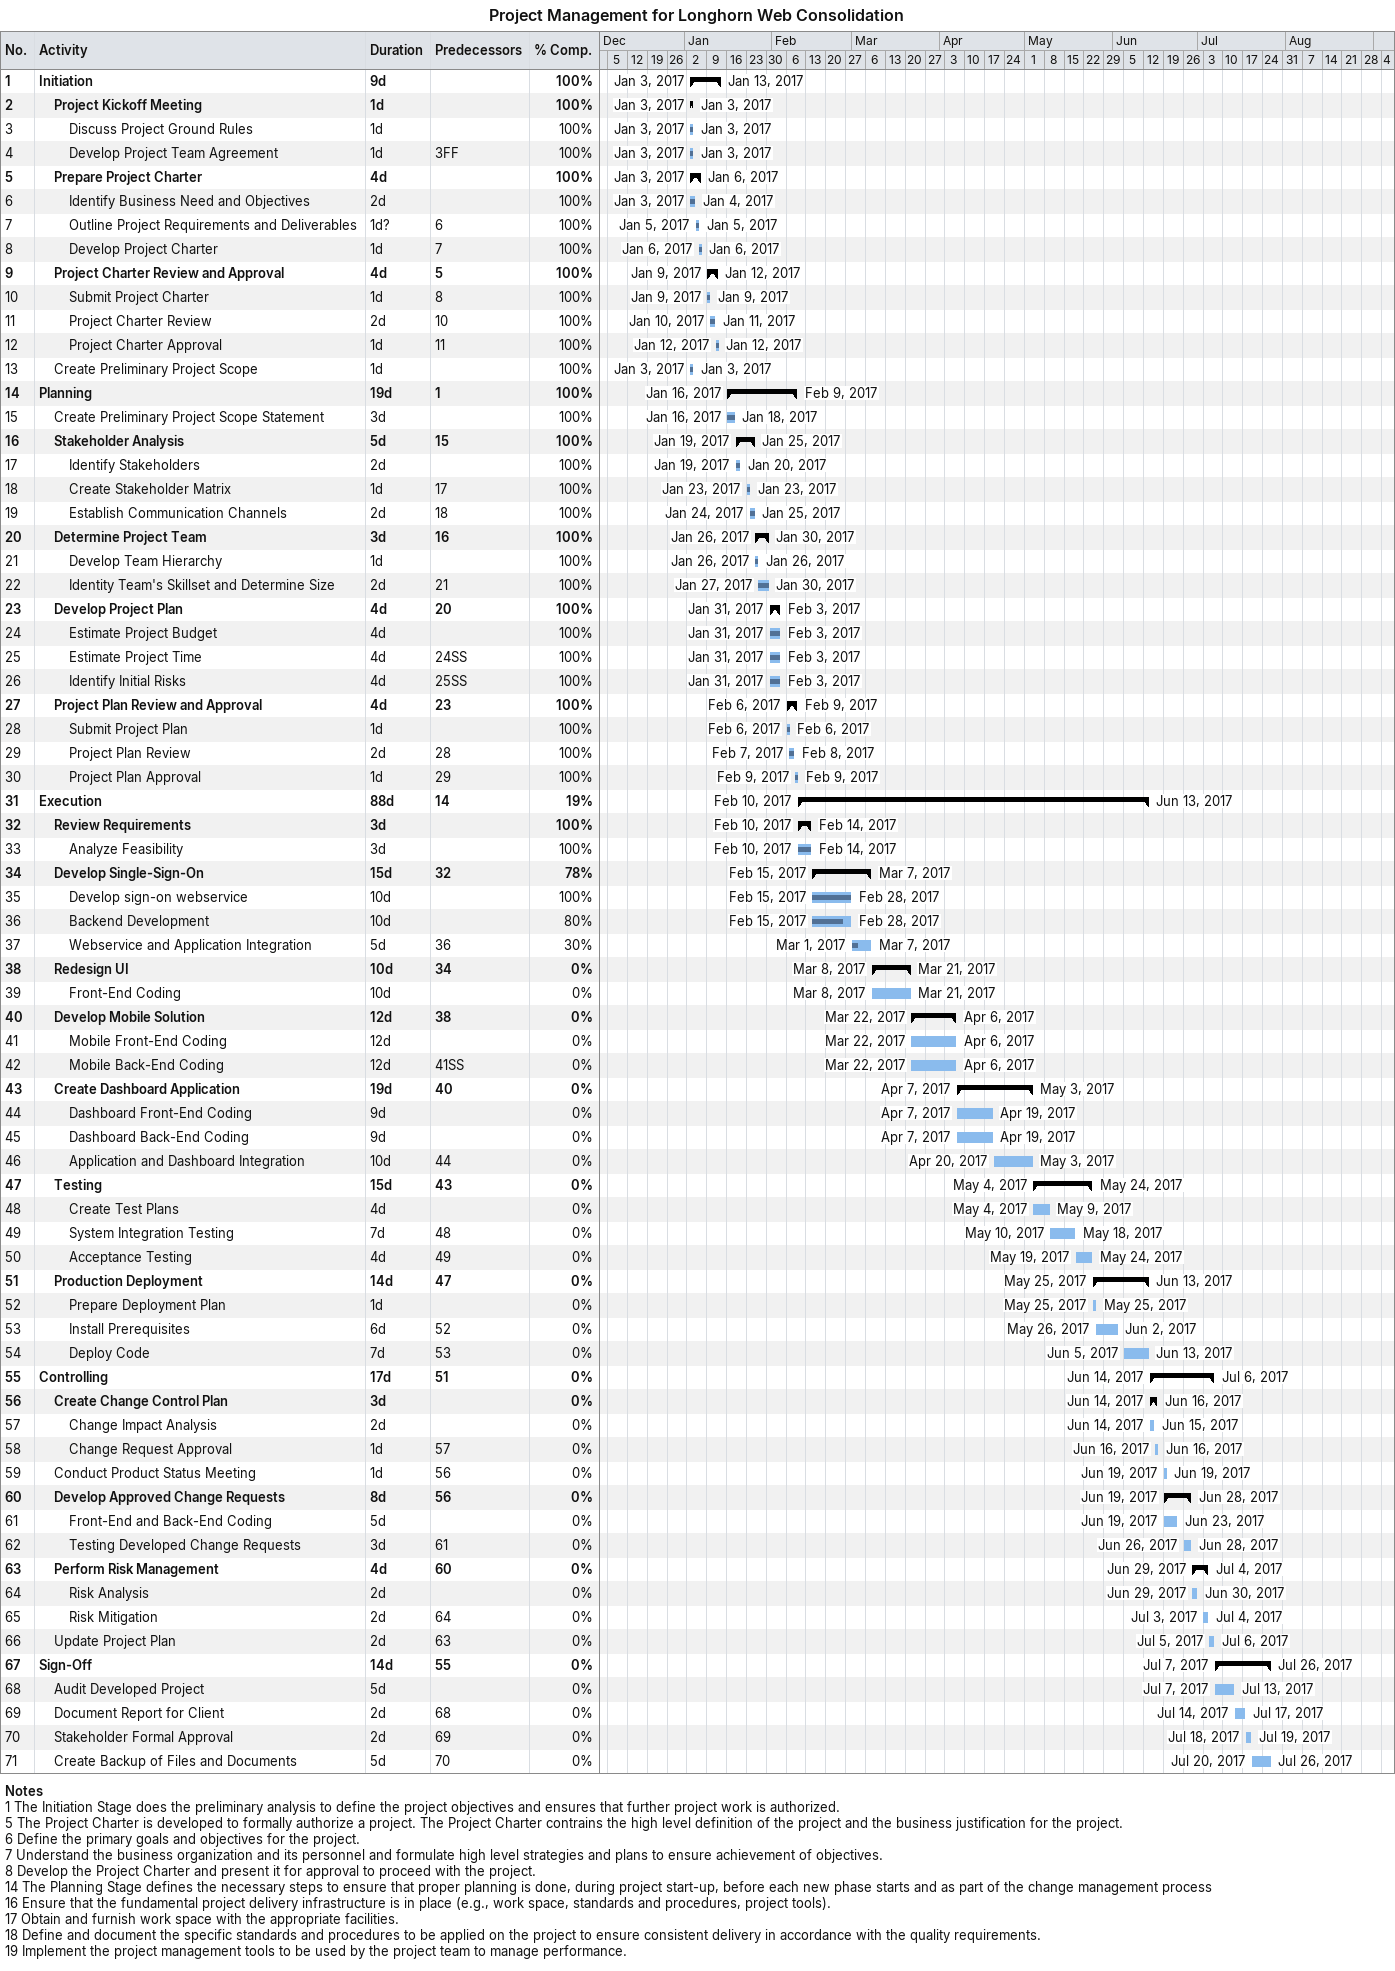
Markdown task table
Project Management for Longhorn Web Consolidation

| ID | Level | Task | Duration | Start | Finish | Predecessors | % complete |
|---|---|---|---|---|---|---|---|
| 1 | 1 | **Initiation** | 9d | 2017-01-03 | 2017-01-13 |  | 100 |
| 2 | 2 | **Project Kickoff Meeting** | 1d | 2017-01-03 | 2017-01-03 |  | 100 |
| 3 | 3 | Discuss Project Ground Rules | 1d | 2017-01-03 | 2017-01-03 |  | 100 |
| 4 | 3 | Develop Project Team Agreement | 1d | 2017-01-03 | 2017-01-03 | 3FF | 100 |
| 5 | 2 | **Prepare Project Charter** | 4d | 2017-01-03 | 2017-01-06 |  | 100 |
| 6 | 3 | Identify Business Need and Objectives | 2d | 2017-01-03 | 2017-01-04 |  | 100 |
| 7 | 3 | Outline Project Requirements and Deliverables | 1d? | 2017-01-05 | 2017-01-05 | 6 | 100 |
| 8 | 3 | Develop Project Charter | 1d | 2017-01-06 | 2017-01-06 | 7 | 100 |
| 9 | 2 | **Project Charter Review and Approval** | 4d | 2017-01-09 | 2017-01-12 | 5 | 100 |
| 10 | 3 | Submit Project Charter | 1d | 2017-01-09 | 2017-01-09 | 8 | 100 |
| 11 | 3 | Project Charter Review | 2d | 2017-01-10 | 2017-01-11 | 10 | 100 |
| 12 | 3 | Project Charter Approval | 1d | 2017-01-12 | 2017-01-12 | 11 | 100 |
| 13 | 2 | Create Preliminary Project Scope | 1d | 2017-01-03 | 2017-01-03 |  | 100 |
| 14 | 1 | **Planning** | 19d | 2017-01-16 | 2017-02-09 | 1 | 100 |
| 15 | 2 | Create Preliminary Project Scope Statement | 3d | 2017-01-16 | 2017-01-18 |  | 100 |
| 16 | 2 | **Stakeholder Analysis** | 5d | 2017-01-19 | 2017-01-25 | 15 | 100 |
| 17 | 3 | Identify Stakeholders | 2d | 2017-01-19 | 2017-01-20 |  | 100 |
| 18 | 3 | Create Stakeholder Matrix | 1d | 2017-01-23 | 2017-01-23 | 17 | 100 |
| 19 | 3 | Establish Communication Channels | 2d | 2017-01-24 | 2017-01-25 | 18 | 100 |
| 20 | 2 | **Determine Project Team** | 3d | 2017-01-26 | 2017-01-30 | 16 | 100 |
| 21 | 3 | Develop Team Hierarchy | 1d | 2017-01-26 | 2017-01-26 |  | 100 |
| 22 | 3 | Identity Team's Skillset and Determine Size | 2d | 2017-01-27 | 2017-01-30 | 21 | 100 |
| 23 | 2 | **Develop Project Plan** | 4d | 2017-01-31 | 2017-02-03 | 20 | 100 |
| 24 | 3 | Estimate Project Budget | 4d | 2017-01-31 | 2017-02-03 |  | 100 |
| 25 | 3 | Estimate Project Time | 4d | 2017-01-31 | 2017-02-03 | 24SS | 100 |
| 26 | 3 | Identify Initial Risks | 4d | 2017-01-31 | 2017-02-03 | 25SS | 100 |
| 27 | 2 | **Project Plan Review and Approval** | 4d | 2017-02-06 | 2017-02-09 | 23 | 100 |
| 28 | 3 | Submit Project Plan | 1d | 2017-02-06 | 2017-02-06 |  | 100 |
| 29 | 3 | Project Plan Review | 2d | 2017-02-07 | 2017-02-08 | 28 | 100 |
| 30 | 3 | Project Plan Approval | 1d | 2017-02-09 | 2017-02-09 | 29 | 100 |
| 31 | 1 | **Execution** | 88d | 2017-02-10 | 2017-06-13 | 14 | 19 |
| 32 | 2 | **Review Requirements** | 3d | 2017-02-10 | 2017-02-14 |  | 100 |
| 33 | 3 | Analyze Feasibility | 3d | 2017-02-10 | 2017-02-14 |  | 100 |
| 34 | 2 | **Develop Single-Sign-On** | 15d | 2017-02-15 | 2017-03-07 | 32 | 78 |
| 35 | 3 | Develop sign-on webservice | 10d | 2017-02-15 | 2017-02-28 |  | 100 |
| 36 | 3 | Backend Development | 10d | 2017-02-15 | 2017-02-28 |  | 80 |
| 37 | 3 | Webservice and Application Integration | 5d | 2017-03-01 | 2017-03-07 | 36 | 30 |
| 38 | 2 | **Redesign UI** | 10d | 2017-03-08 | 2017-03-21 | 34 | 0 |
| 39 | 3 | Front-End Coding | 10d | 2017-03-08 | 2017-03-21 |  | 0 |
| 40 | 2 | **Develop Mobile Solution** | 12d | 2017-03-22 | 2017-04-06 | 38 | 0 |
| 41 | 3 | Mobile Front-End Coding | 12d | 2017-03-22 | 2017-04-06 |  | 0 |
| 42 | 3 | Mobile Back-End Coding | 12d | 2017-03-22 | 2017-04-06 | 41SS | 0 |
| 43 | 2 | **Create Dashboard Application** | 19d | 2017-04-07 | 2017-05-03 | 40 | 0 |
| 44 | 3 | Dashboard Front-End Coding | 9d | 2017-04-07 | 2017-04-19 |  | 0 |
| 45 | 3 | Dashboard Back-End Coding | 9d | 2017-04-07 | 2017-04-19 |  | 0 |
| 46 | 3 | Application and Dashboard Integration | 10d | 2017-04-20 | 2017-05-03 | 44 | 0 |
| 47 | 2 | **Testing** | 15d | 2017-05-04 | 2017-05-24 | 43 | 0 |
| 48 | 3 | Create Test Plans | 4d | 2017-05-04 | 2017-05-09 |  | 0 |
| 49 | 3 | System Integration Testing | 7d | 2017-05-10 | 2017-05-18 | 48 | 0 |
| 50 | 3 | Acceptance Testing | 4d | 2017-05-19 | 2017-05-24 | 49 | 0 |
| 51 | 2 | **Production Deployment** | 14d | 2017-05-25 | 2017-06-13 | 47 | 0 |
| 52 | 3 | Prepare Deployment Plan | 1d | 2017-05-25 | 2017-05-25 |  | 0 |
| 53 | 3 | Install Prerequisites | 6d | 2017-05-26 | 2017-06-02 | 52 | 0 |
| 54 | 3 | Deploy Code | 7d | 2017-06-05 | 2017-06-13 | 53 | 0 |
| 55 | 1 | **Controlling** | 17d | 2017-06-14 | 2017-07-06 | 51 | 0 |
| 56 | 2 | **Create Change Control Plan** | 3d | 2017-06-14 | 2017-06-16 |  | 0 |
| 57 | 3 | Change Impact Analysis | 2d | 2017-06-14 | 2017-06-15 |  | 0 |
| 58 | 3 | Change Request Approval | 1d | 2017-06-16 | 2017-06-16 | 57 | 0 |
| 59 | 2 | Conduct Product Status Meeting | 1d | 2017-06-19 | 2017-06-19 | 56 | 0 |
| 60 | 2 | **Develop Approved Change Requests** | 8d | 2017-06-19 | 2017-06-28 | 56 | 0 |
| 61 | 3 | Front-End and Back-End Coding | 5d | 2017-06-19 | 2017-06-23 |  | 0 |
| 62 | 3 | Testing Developed Change Requests | 3d | 2017-06-26 | 2017-06-28 | 61 | 0 |
| 63 | 2 | **Perform Risk Management** | 4d | 2017-06-29 | 2017-07-04 | 60 | 0 |
| 64 | 3 | Risk Analysis | 2d | 2017-06-29 | 2017-06-30 |  | 0 |
| 65 | 3 | Risk Mitigation | 2d | 2017-07-03 | 2017-07-04 | 64 | 0 |
| 66 | 2 | Update Project Plan | 2d | 2017-07-05 | 2017-07-06 | 63 | 0 |
| 67 | 1 | **Sign-Off** | 14d | 2017-07-07 | 2017-07-26 | 55 | 0 |
| 68 | 2 | Audit Developed Project | 5d | 2017-07-07 | 2017-07-13 |  | 0 |
| 69 | 2 | Document Report for Client | 2d | 2017-07-14 | 2017-07-17 | 68 | 0 |
| 70 | 2 | Stakeholder Formal Approval | 2d | 2017-07-18 | 2017-07-19 | 69 | 0 |
| 71 | 2 | Create Backup of Files and Documents | 5d | 2017-07-20 | 2017-07-26 | 70 | 0 |

Notes
- 1: The Initiation Stage does the preliminary analysis to define the project objectives and ensures that further project work is authorized.
- 5: The Project Charter is developed to formally authorize a project. The Project Charter contrains the high level definition of the project and the business justification for the project.
- 6: Define the primary goals and objectives for the project.
- 7: Understand the business organization and its personnel and formulate high level strategies and plans to ensure achievement of objectives.
- 8: Develop the Project Charter and present it for approval to proceed with the project.
- 14: The Planning Stage defines the necessary steps to ensure that proper planning is done, during project start-up, before each new phase starts and as part of the change management process
- 16: Ensure that the fundamental project delivery infrastructure is in place (e.g., work space, standards and procedures, project tools).
- 17: Obtain and furnish work space with the appropriate facilities.
- 18: Define and document the specific standards and procedures to be applied on the project to ensure consistent delivery in accordance with the quality requirements.
- 19: Implement the project management tools to be used by the project team to manage performance.
